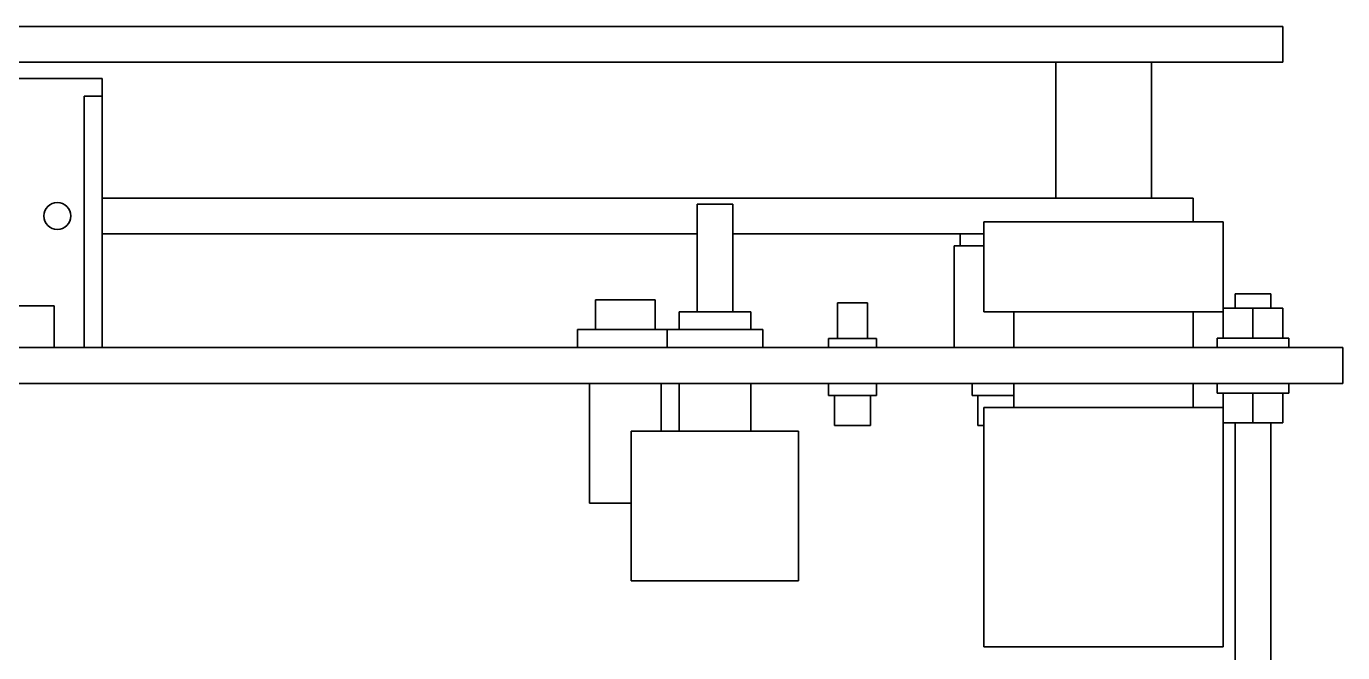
# Model space of a CAD drawing. Header units: millimetres. Extents: x 2054 to 12135, y -1469 to 564.
# Drawn here: x 2194.8 to 2415, y 287.9 to 392.6 of the extents above; entities that cross this region are included whole.
import ezdxf

# ---------------------------------------------------------------- set-up
doc = ezdxf.new("R2010")
doc.units = ezdxf.units.MM
doc.layers.add('2D-VISIBLE', color=7, linetype='Continuous', lineweight=35)

msp = doc.modelspace()

# ---------------------------------------------------------------- linework, layer by layer
at = {"layer": '2D-VISIBLE'}
for p, q in [((2125, 392.6), (2405, 392.6)), ((2405, 386.6), (2405, 392.6)), ((2125, 386.6), (2405, 386.6)), ((2367, 363.9), (2367, 386.6)), ((2383, 363.9), (2383, 386.6)), ((2111.5, 383.9), (2207.5, 383.9)), ((2207.5, 380.9), (2207.5, 383.9)), ((2204.5, 380.9), (2207.5, 380.9)), ((2204.5, 338.9), (2204.5, 380.9)), ((2207.5, 338.9), (2207.5, 380.9)), ((2207.5, 363.9), (2390, 363.9)), ((2390, 359.9), (2390, 363.9)), ((2307, 362.9), (2307, 344.9)), ((2313, 362.9), (2313, 344.9)), ((2355, 359.9), (2355, 344.9)), ((2395, 359.9), (2395, 345.5)), ((2207.5, 357.9), (2307, 357.9)), ((2313, 357.9), (2355, 357.9)), ((2351, 357.9), (2351, 355.9)), ((2350, 355.9), (2350, 338.9)), ((2397, 347.9), (2397, 345.5)), ((2403, 347.9), (2403, 345.5)), ((2133, 345.9), (2199.5, 345.9)), ((2199.5, 338.9), (2199.5, 345.9)), ((2290, 346.9), (2290, 341.9)), ((2300, 346.9), (2300, 341.9)), ((2330.5, 346.4), (2330.5, 340.4)), ((2335.5, 346.4), (2335.5, 340.4)), ((2304, 344.9), (2304, 341.9)), ((2316, 344.9), (2316, 341.9)), ((2360, 344.9), (2360, 338.9)), ((2390, 344.9), (2390, 338.9)), ((2395, 340.5), (2395, 345.5)), ((2395, 345.5), (2400, 345.5)), ((2400, 340.5), (2400, 345.5)), ((2400, 345.5), (2405, 345.5)), ((2405, 340.5), (2405, 345.5)), ((2287, 341.9), (2287, 338.9)), ((2302, 341.9), (2302, 338.9)), ((2318, 341.9), (2318, 338.9)), ((2329, 340.4), (2329, 338.9)), ((2337, 340.4), (2337, 338.9)), ((2394, 340.5), (2394, 338.9)), ((2406, 340.5), (2406, 338.9)), ((2115, 338.9), (2415, 338.9)), ((2415, 332.9), (2415, 338.9)), ((2115, 332.9), (2415, 332.9)), ((2289, 332.9), (2289, 312.9)), ((2301, 332.9), (2301, 324.9)), ((2304, 332.9), (2304, 324.9)), ((2316, 332.9), (2316, 324.9)), ((2329, 332.9), (2329, 330.9)), ((2337, 332.9), (2337, 330.9)), ((2353, 332.9), (2353, 330.9)), ((2360, 332.9), (2360, 328.9)), ((2390, 332.9), (2390, 328.9)), ((2394, 332.9), (2394, 331.3)), ((2406, 332.9), (2406, 331.3)), ((2330, 330.9), (2330, 325.9)), ((2336, 330.9), (2336, 325.9)), ((2354, 330.9), (2354, 325.9)), ((2395, 326.3), (2395, 331.3)), ((2400, 326.3), (2400, 331.3)), ((2405, 326.3), (2405, 331.3)), ((2355, 288.9), (2355, 328.9)), ((2355, 328.9), (2395, 328.9)), ((2395, 326.3), (2400, 326.3)), ((2395, 288.9), (2395, 326.3)), ((2397, 326.3), (2397, 239.5)), ((2400, 326.3), (2405, 326.3)), ((2403, 326.3), (2403, 239.5)), ((2296, 299.9), (2296, 324.9)), ((2296, 324.9), (2324, 324.9)), ((2324, 299.9), (2324, 324.9)), ((2296, 299.9), (2324, 299.9)), ((2355, 288.9), (2395, 288.9))]:
    msp.add_line(p, q, dxfattribs=at)
for points in [[(2307, 362.9), (2307.09, 362.9), (2307.19, 362.9), (2307.28, 362.9), (2307.38, 362.9), (2307.47, 362.9), (2307.56, 362.9), (2307.66, 362.9), (2307.75, 362.9), (2307.84, 362.9), (2307.94, 362.9), (2308.03, 362.9), (2308.12, 362.9), (2308.22, 362.9), (2308.31, 362.9), (2308.41, 362.9), (2308.5, 362.9), (2308.59, 362.9), (2308.69, 362.9), (2308.78, 362.9), (2308.88, 362.9), (2308.97, 362.9), (2309.06, 362.9), (2309.16, 362.9), (2309.25, 362.9), (2309.34, 362.9), (2309.44, 362.9), (2309.53, 362.9), (2309.62, 362.9), (2309.72, 362.9), (2309.81, 362.9), (2309.91, 362.9), (2310, 362.9)], [(2310, 362.9), (2310.09, 362.9), (2310.19, 362.9), (2310.28, 362.9), (2310.38, 362.9), (2310.47, 362.9), (2310.56, 362.9), (2310.66, 362.9), (2310.75, 362.9), (2310.84, 362.9), (2310.94, 362.9), (2311.03, 362.9), (2311.12, 362.9), (2311.22, 362.9), (2311.31, 362.9), (2311.41, 362.9), (2311.5, 362.9), (2311.59, 362.9), (2311.69, 362.9), (2311.78, 362.9), (2311.88, 362.9), (2311.97, 362.9), (2312.06, 362.9), (2312.16, 362.9), (2312.25, 362.9), (2312.34, 362.9), (2312.44, 362.9), (2312.53, 362.9), (2312.62, 362.9), (2312.72, 362.9), (2312.81, 362.9), (2312.91, 362.9), (2313, 362.9)], [(2355, 359.9), (2355.62, 359.9), (2356.25, 359.9), (2356.88, 359.9), (2357.5, 359.9), (2358.12, 359.9), (2358.75, 359.9), (2359.38, 359.9), (2360, 359.9), (2360.62, 359.9), (2361.25, 359.9), (2361.88, 359.9), (2362.5, 359.9), (2363.12, 359.9), (2363.75, 359.9), (2364.38, 359.9), (2365, 359.9), (2365.62, 359.9), (2366.25, 359.9), (2366.88, 359.9), (2367.5, 359.9), (2368.12, 359.9), (2368.75, 359.9), (2369.38, 359.9), (2370, 359.9), (2370.62, 359.9), (2371.25, 359.9), (2371.88, 359.9), (2372.5, 359.9), (2373.12, 359.9), (2373.75, 359.9), (2374.38, 359.9), (2375, 359.9)], [(2375, 359.9), (2375.62, 359.9), (2376.25, 359.9), (2376.88, 359.9), (2377.5, 359.9), (2378.12, 359.9), (2378.75, 359.9), (2379.38, 359.9), (2380, 359.9), (2380.62, 359.9), (2381.25, 359.9), (2381.88, 359.9), (2382.5, 359.9), (2383.12, 359.9), (2383.75, 359.9), (2384.38, 359.9), (2385, 359.9), (2385.62, 359.9), (2386.25, 359.9), (2386.88, 359.9), (2387.5, 359.9), (2388.12, 359.9), (2388.75, 359.9), (2389.38, 359.9), (2390, 359.9), (2390.62, 359.9), (2391.25, 359.9), (2391.88, 359.9), (2392.5, 359.9), (2393.12, 359.9), (2393.75, 359.9), (2394.38, 359.9), (2395, 359.9)], [(2350, 355.9), (2350.16, 355.9), (2350.31, 355.9), (2350.47, 355.9), (2350.62, 355.9), (2350.78, 355.9), (2350.94, 355.9), (2351.09, 355.9), (2351.25, 355.9), (2351.41, 355.9), (2351.56, 355.9), (2351.72, 355.9), (2351.88, 355.9), (2352.03, 355.9), (2352.19, 355.9), (2352.34, 355.9), (2352.5, 355.9), (2352.66, 355.9), (2352.81, 355.9), (2352.97, 355.9), (2353.12, 355.9), (2353.28, 355.9), (2353.44, 355.9), (2353.59, 355.9), (2353.75, 355.9), (2353.91, 355.9), (2354.06, 355.9), (2354.22, 355.9), (2354.38, 355.9), (2354.53, 355.9), (2354.69, 355.9), (2354.84, 355.9), (2355, 355.9)], [(2397, 347.9), (2397.09, 347.9), (2397.19, 347.9), (2397.28, 347.9), (2397.38, 347.9), (2397.47, 347.9), (2397.56, 347.9), (2397.66, 347.9), (2397.75, 347.9), (2397.84, 347.9), (2397.94, 347.9), (2398.03, 347.9), (2398.12, 347.9), (2398.22, 347.9), (2398.31, 347.9), (2398.41, 347.9), (2398.5, 347.9), (2398.59, 347.9), (2398.69, 347.9), (2398.78, 347.9), (2398.88, 347.9), (2398.97, 347.9), (2399.06, 347.9), (2399.16, 347.9), (2399.25, 347.9), (2399.34, 347.9), (2399.44, 347.9), (2399.53, 347.9), (2399.62, 347.9), (2399.72, 347.9), (2399.81, 347.9), (2399.91, 347.9), (2400, 347.9)], [(2400, 347.9), (2400.09, 347.9), (2400.19, 347.9), (2400.28, 347.9), (2400.38, 347.9), (2400.47, 347.9), (2400.56, 347.9), (2400.66, 347.9), (2400.75, 347.9), (2400.84, 347.9), (2400.94, 347.9), (2401.03, 347.9), (2401.12, 347.9), (2401.22, 347.9), (2401.31, 347.9), (2401.41, 347.9), (2401.5, 347.9), (2401.59, 347.9), (2401.69, 347.9), (2401.78, 347.9), (2401.88, 347.9), (2401.97, 347.9), (2402.06, 347.9), (2402.16, 347.9), (2402.25, 347.9), (2402.34, 347.9), (2402.44, 347.9), (2402.53, 347.9), (2402.62, 347.9), (2402.72, 347.9), (2402.81, 347.9), (2402.91, 347.9), (2403, 347.9)], [(2290, 346.9), (2290.16, 346.9), (2290.31, 346.9), (2290.47, 346.9), (2290.62, 346.9), (2290.78, 346.9), (2290.94, 346.9), (2291.09, 346.9), (2291.25, 346.9), (2291.41, 346.9), (2291.56, 346.9), (2291.72, 346.9), (2291.88, 346.9), (2292.03, 346.9), (2292.19, 346.9), (2292.34, 346.9), (2292.5, 346.9), (2292.66, 346.9), (2292.81, 346.9), (2292.97, 346.9), (2293.12, 346.9), (2293.28, 346.9), (2293.44, 346.9), (2293.59, 346.9), (2293.75, 346.9), (2293.91, 346.9), (2294.06, 346.9), (2294.22, 346.9), (2294.38, 346.9), (2294.53, 346.9), (2294.69, 346.9), (2294.84, 346.9), (2295, 346.9)], [(2295, 346.9), (2295.16, 346.9), (2295.31, 346.9), (2295.47, 346.9), (2295.62, 346.9), (2295.78, 346.9), (2295.94, 346.9), (2296.09, 346.9), (2296.25, 346.9), (2296.41, 346.9), (2296.56, 346.9), (2296.72, 346.9), (2296.88, 346.9), (2297.03, 346.9), (2297.19, 346.9), (2297.34, 346.9), (2297.5, 346.9), (2297.66, 346.9), (2297.81, 346.9), (2297.97, 346.9), (2298.12, 346.9), (2298.28, 346.9), (2298.44, 346.9), (2298.59, 346.9), (2298.75, 346.9), (2298.91, 346.9), (2299.06, 346.9), (2299.22, 346.9), (2299.38, 346.9), (2299.53, 346.9), (2299.69, 346.9), (2299.84, 346.9), (2300, 346.9)], [(2330.5, 346.4), (2330.58, 346.4), (2330.66, 346.4), (2330.73, 346.4), (2330.81, 346.4), (2330.89, 346.4), (2330.97, 346.4), (2331.05, 346.4), (2331.12, 346.4), (2331.2, 346.4), (2331.28, 346.4), (2331.36, 346.4), (2331.44, 346.4), (2331.52, 346.4), (2331.59, 346.4), (2331.67, 346.4), (2331.75, 346.4), (2331.83, 346.4), (2331.91, 346.4), (2331.98, 346.4), (2332.06, 346.4), (2332.14, 346.4), (2332.22, 346.4), (2332.3, 346.4), (2332.38, 346.4), (2332.45, 346.4), (2332.53, 346.4), (2332.61, 346.4), (2332.69, 346.4), (2332.77, 346.4), (2332.84, 346.4), (2332.92, 346.4), (2333, 346.4)], [(2333, 346.4), (2333.08, 346.4), (2333.16, 346.4), (2333.23, 346.4), (2333.31, 346.4), (2333.39, 346.4), (2333.47, 346.4), (2333.55, 346.4), (2333.62, 346.4), (2333.7, 346.4), (2333.78, 346.4), (2333.86, 346.4), (2333.94, 346.4), (2334.02, 346.4), (2334.09, 346.4), (2334.17, 346.4), (2334.25, 346.4), (2334.33, 346.4), (2334.41, 346.4), (2334.48, 346.4), (2334.56, 346.4), (2334.64, 346.4), (2334.72, 346.4), (2334.8, 346.4), (2334.88, 346.4), (2334.95, 346.4), (2335.03, 346.4), (2335.11, 346.4), (2335.19, 346.4), (2335.27, 346.4), (2335.34, 346.4), (2335.42, 346.4), (2335.5, 346.4)], [(2304, 344.9), (2304.19, 344.9), (2304.38, 344.9), (2304.56, 344.9), (2304.75, 344.9), (2304.94, 344.9), (2305.12, 344.9), (2305.31, 344.9), (2305.5, 344.9), (2305.69, 344.9), (2305.88, 344.9), (2306.06, 344.9), (2306.25, 344.9), (2306.44, 344.9), (2306.62, 344.9), (2306.81, 344.9), (2307, 344.9), (2307.19, 344.9), (2307.38, 344.9), (2307.56, 344.9), (2307.75, 344.9), (2307.94, 344.9), (2308.12, 344.9), (2308.31, 344.9), (2308.5, 344.9), (2308.69, 344.9), (2308.88, 344.9), (2309.06, 344.9), (2309.25, 344.9), (2309.44, 344.9), (2309.62, 344.9), (2309.81, 344.9), (2310, 344.9)], [(2310, 344.9), (2310.19, 344.9), (2310.38, 344.9), (2310.56, 344.9), (2310.75, 344.9), (2310.94, 344.9), (2311.12, 344.9), (2311.31, 344.9), (2311.5, 344.9), (2311.69, 344.9), (2311.88, 344.9), (2312.06, 344.9), (2312.25, 344.9), (2312.44, 344.9), (2312.62, 344.9), (2312.81, 344.9), (2313, 344.9), (2313.19, 344.9), (2313.38, 344.9), (2313.56, 344.9), (2313.75, 344.9), (2313.94, 344.9), (2314.12, 344.9), (2314.31, 344.9), (2314.5, 344.9), (2314.69, 344.9), (2314.88, 344.9), (2315.06, 344.9), (2315.25, 344.9), (2315.44, 344.9), (2315.62, 344.9), (2315.81, 344.9), (2316, 344.9)], [(2355, 344.9), (2355.62, 344.9), (2356.25, 344.9), (2356.88, 344.9), (2357.5, 344.9), (2358.12, 344.9), (2358.75, 344.9), (2359.38, 344.9), (2360, 344.9), (2360.62, 344.9), (2361.25, 344.9), (2361.88, 344.9), (2362.5, 344.9), (2363.12, 344.9), (2363.75, 344.9), (2364.38, 344.9), (2365, 344.9), (2365.62, 344.9), (2366.25, 344.9), (2366.88, 344.9), (2367.5, 344.9), (2368.12, 344.9), (2368.75, 344.9), (2369.38, 344.9), (2370, 344.9), (2370.62, 344.9), (2371.25, 344.9), (2371.88, 344.9), (2372.5, 344.9), (2373.12, 344.9), (2373.75, 344.9), (2374.38, 344.9), (2375, 344.9)], [(2375, 344.9), (2375.62, 344.9), (2376.25, 344.9), (2376.88, 344.9), (2377.5, 344.9), (2378.12, 344.9), (2378.75, 344.9), (2379.38, 344.9), (2380, 344.9), (2380.62, 344.9), (2381.25, 344.9), (2381.88, 344.9), (2382.5, 344.9), (2383.12, 344.9), (2383.75, 344.9), (2384.38, 344.9), (2385, 344.9), (2385.62, 344.9), (2386.25, 344.9), (2386.88, 344.9), (2387.5, 344.9), (2388.12, 344.9), (2388.75, 344.9), (2389.38, 344.9), (2390, 344.9), (2390.62, 344.9), (2391.25, 344.9), (2391.88, 344.9), (2392.5, 344.9), (2393.12, 344.9), (2393.75, 344.9), (2394.38, 344.9), (2395, 344.9)], [(2287, 341.9), (2287.25, 341.9), (2287.5, 341.9), (2287.75, 341.9), (2288, 341.9), (2288.25, 341.9), (2288.5, 341.9), (2288.75, 341.9), (2289, 341.9), (2289.25, 341.9), (2289.5, 341.9), (2289.75, 341.9), (2290, 341.9), (2290.25, 341.9), (2290.5, 341.9), (2290.75, 341.9), (2291, 341.9), (2291.25, 341.9), (2291.5, 341.9), (2291.75, 341.9), (2292, 341.9), (2292.25, 341.9), (2292.5, 341.9), (2292.75, 341.9), (2293, 341.9), (2293.25, 341.9), (2293.5, 341.9), (2293.75, 341.9), (2294, 341.9), (2294.25, 341.9), (2294.5, 341.9), (2294.75, 341.9), (2295, 341.9)], [(2295, 341.9), (2295.22, 341.9), (2295.44, 341.9), (2295.66, 341.9), (2295.88, 341.9), (2296.09, 341.9), (2296.31, 341.9), (2296.53, 341.9), (2296.75, 341.9), (2296.97, 341.9), (2297.19, 341.9), (2297.41, 341.9), (2297.62, 341.9), (2297.84, 341.9), (2298.06, 341.9), (2298.28, 341.9), (2298.5, 341.9), (2298.72, 341.9), (2298.94, 341.9), (2299.16, 341.9), (2299.38, 341.9), (2299.59, 341.9), (2299.81, 341.9), (2300.03, 341.9), (2300.25, 341.9), (2300.47, 341.9), (2300.69, 341.9), (2300.91, 341.9), (2301.12, 341.9), (2301.34, 341.9), (2301.56, 341.9), (2301.78, 341.9), (2302, 341.9)], [(2302, 341.9), (2302.25, 341.9), (2302.5, 341.9), (2302.75, 341.9), (2303, 341.9), (2303.25, 341.9), (2303.5, 341.9), (2303.75, 341.9), (2304, 341.9), (2304.25, 341.9), (2304.5, 341.9), (2304.75, 341.9), (2305, 341.9), (2305.25, 341.9), (2305.5, 341.9), (2305.75, 341.9), (2306, 341.9), (2306.25, 341.9), (2306.5, 341.9), (2306.75, 341.9), (2307, 341.9), (2307.25, 341.9), (2307.5, 341.9), (2307.75, 341.9), (2308, 341.9), (2308.25, 341.9), (2308.5, 341.9), (2308.75, 341.9), (2309, 341.9), (2309.25, 341.9), (2309.5, 341.9), (2309.75, 341.9), (2310, 341.9)], [(2310, 341.9), (2310.25, 341.9), (2310.5, 341.9), (2310.75, 341.9), (2311, 341.9), (2311.25, 341.9), (2311.5, 341.9), (2311.75, 341.9), (2312, 341.9), (2312.25, 341.9), (2312.5, 341.9), (2312.75, 341.9), (2313, 341.9), (2313.25, 341.9), (2313.5, 341.9), (2313.75, 341.9), (2314, 341.9), (2314.25, 341.9), (2314.5, 341.9), (2314.75, 341.9), (2315, 341.9), (2315.25, 341.9), (2315.5, 341.9), (2315.75, 341.9), (2316, 341.9), (2316.25, 341.9), (2316.5, 341.9), (2316.75, 341.9), (2317, 341.9), (2317.25, 341.9), (2317.5, 341.9), (2317.75, 341.9), (2318, 341.9)], [(2329, 340.4), (2329.12, 340.4), (2329.25, 340.4), (2329.38, 340.4), (2329.5, 340.4), (2329.62, 340.4), (2329.75, 340.4), (2329.88, 340.4), (2330, 340.4), (2330.12, 340.4), (2330.25, 340.4), (2330.38, 340.4), (2330.5, 340.4), (2330.62, 340.4), (2330.75, 340.4), (2330.88, 340.4), (2331, 340.4), (2331.12, 340.4), (2331.25, 340.4), (2331.38, 340.4), (2331.5, 340.4), (2331.62, 340.4), (2331.75, 340.4), (2331.88, 340.4), (2332, 340.4), (2332.12, 340.4), (2332.25, 340.4), (2332.38, 340.4), (2332.5, 340.4), (2332.62, 340.4), (2332.75, 340.4), (2332.88, 340.4), (2333, 340.4)], [(2333, 340.4), (2333.12, 340.4), (2333.25, 340.4), (2333.38, 340.4), (2333.5, 340.4), (2333.62, 340.4), (2333.75, 340.4), (2333.88, 340.4), (2334, 340.4), (2334.12, 340.4), (2334.25, 340.4), (2334.38, 340.4), (2334.5, 340.4), (2334.62, 340.4), (2334.75, 340.4), (2334.88, 340.4), (2335, 340.4), (2335.12, 340.4), (2335.25, 340.4), (2335.38, 340.4), (2335.5, 340.4), (2335.62, 340.4), (2335.75, 340.4), (2335.88, 340.4), (2336, 340.4), (2336.12, 340.4), (2336.25, 340.4), (2336.38, 340.4), (2336.5, 340.4), (2336.62, 340.4), (2336.75, 340.4), (2336.88, 340.4), (2337, 340.4)], [(2394, 340.5), (2394.19, 340.5), (2394.38, 340.5), (2394.56, 340.5), (2394.75, 340.5), (2394.94, 340.5), (2395.12, 340.5), (2395.31, 340.5), (2395.5, 340.5), (2395.69, 340.5), (2395.88, 340.5), (2396.06, 340.5), (2396.25, 340.5), (2396.44, 340.5), (2396.62, 340.5), (2396.81, 340.5), (2397, 340.5), (2397.19, 340.5), (2397.38, 340.5), (2397.56, 340.5), (2397.75, 340.5), (2397.94, 340.5), (2398.12, 340.5), (2398.31, 340.5), (2398.5, 340.5), (2398.69, 340.5), (2398.88, 340.5), (2399.06, 340.5), (2399.25, 340.5), (2399.44, 340.5), (2399.62, 340.5), (2399.81, 340.5), (2400, 340.5)], [(2400, 340.5), (2400.19, 340.5), (2400.38, 340.5), (2400.56, 340.5), (2400.75, 340.5), (2400.94, 340.5), (2401.12, 340.5), (2401.31, 340.5), (2401.5, 340.5), (2401.69, 340.5), (2401.88, 340.5), (2402.06, 340.5), (2402.25, 340.5), (2402.44, 340.5), (2402.62, 340.5), (2402.81, 340.5), (2403, 340.5), (2403.19, 340.5), (2403.38, 340.5), (2403.56, 340.5), (2403.75, 340.5), (2403.94, 340.5), (2404.12, 340.5), (2404.31, 340.5), (2404.5, 340.5), (2404.69, 340.5), (2404.88, 340.5), (2405.06, 340.5), (2405.25, 340.5), (2405.44, 340.5), (2405.62, 340.5), (2405.81, 340.5), (2406, 340.5)], [(2329, 330.9), (2329.12, 330.9), (2329.25, 330.9), (2329.38, 330.9), (2329.5, 330.9), (2329.62, 330.9), (2329.75, 330.9), (2329.88, 330.9), (2330, 330.9), (2330.12, 330.9), (2330.25, 330.9), (2330.38, 330.9), (2330.5, 330.9), (2330.62, 330.9), (2330.75, 330.9), (2330.88, 330.9), (2331, 330.9), (2331.12, 330.9), (2331.25, 330.9), (2331.38, 330.9), (2331.5, 330.9), (2331.62, 330.9), (2331.75, 330.9), (2331.88, 330.9), (2332, 330.9), (2332.12, 330.9), (2332.25, 330.9), (2332.38, 330.9), (2332.5, 330.9), (2332.62, 330.9), (2332.75, 330.9), (2332.88, 330.9), (2333, 330.9)], [(2333, 330.9), (2333.12, 330.9), (2333.25, 330.9), (2333.38, 330.9), (2333.5, 330.9), (2333.62, 330.9), (2333.75, 330.9), (2333.88, 330.9), (2334, 330.9), (2334.12, 330.9), (2334.25, 330.9), (2334.38, 330.9), (2334.5, 330.9), (2334.62, 330.9), (2334.75, 330.9), (2334.88, 330.9), (2335, 330.9), (2335.12, 330.9), (2335.25, 330.9), (2335.38, 330.9), (2335.5, 330.9), (2335.62, 330.9), (2335.75, 330.9), (2335.88, 330.9), (2336, 330.9), (2336.12, 330.9), (2336.25, 330.9), (2336.38, 330.9), (2336.5, 330.9), (2336.62, 330.9), (2336.75, 330.9), (2336.88, 330.9), (2337, 330.9)], [(2353, 330.9), (2353.12, 330.9), (2353.25, 330.9), (2353.38, 330.9), (2353.5, 330.9), (2353.62, 330.9), (2353.75, 330.9), (2353.88, 330.9), (2354, 330.9), (2354.12, 330.9), (2354.25, 330.9), (2354.38, 330.9), (2354.5, 330.9), (2354.62, 330.9), (2354.75, 330.9), (2354.88, 330.9), (2355, 330.9), (2355.12, 330.9), (2355.25, 330.9), (2355.38, 330.9), (2355.5, 330.9), (2355.62, 330.9), (2355.75, 330.9), (2355.88, 330.9), (2356, 330.9), (2356.12, 330.9), (2356.25, 330.9), (2356.38, 330.9), (2356.5, 330.9), (2356.62, 330.9), (2356.75, 330.9), (2356.88, 330.9), (2357, 330.9)], [(2357, 330.9), (2357.09, 330.9), (2357.19, 330.9), (2357.28, 330.9), (2357.38, 330.9), (2357.47, 330.9), (2357.56, 330.9), (2357.66, 330.9), (2357.75, 330.9), (2357.84, 330.9), (2357.94, 330.9), (2358.03, 330.9), (2358.12, 330.9), (2358.22, 330.9), (2358.31, 330.9), (2358.41, 330.9), (2358.5, 330.9), (2358.59, 330.9), (2358.69, 330.9), (2358.78, 330.9), (2358.88, 330.9), (2358.97, 330.9), (2359.06, 330.9), (2359.16, 330.9), (2359.25, 330.9), (2359.34, 330.9), (2359.44, 330.9), (2359.53, 330.9), (2359.62, 330.9), (2359.72, 330.9), (2359.81, 330.9), (2359.91, 330.9), (2360, 330.9)], [(2394, 331.3), (2394.19, 331.3), (2394.38, 331.3), (2394.56, 331.3), (2394.75, 331.3), (2394.94, 331.3), (2395.12, 331.3), (2395.31, 331.3), (2395.5, 331.3), (2395.69, 331.3), (2395.88, 331.3), (2396.06, 331.3), (2396.25, 331.3), (2396.44, 331.3), (2396.62, 331.3), (2396.81, 331.3), (2397, 331.3), (2397.19, 331.3), (2397.38, 331.3), (2397.56, 331.3), (2397.75, 331.3), (2397.94, 331.3), (2398.12, 331.3), (2398.31, 331.3), (2398.5, 331.3), (2398.69, 331.3), (2398.88, 331.3), (2399.06, 331.3), (2399.25, 331.3), (2399.44, 331.3), (2399.62, 331.3), (2399.81, 331.3), (2400, 331.3)], [(2400, 331.3), (2400.19, 331.3), (2400.38, 331.3), (2400.56, 331.3), (2400.75, 331.3), (2400.94, 331.3), (2401.12, 331.3), (2401.31, 331.3), (2401.5, 331.3), (2401.69, 331.3), (2401.88, 331.3), (2402.06, 331.3), (2402.25, 331.3), (2402.44, 331.3), (2402.62, 331.3), (2402.81, 331.3), (2403, 331.3), (2403.19, 331.3), (2403.38, 331.3), (2403.56, 331.3), (2403.75, 331.3), (2403.94, 331.3), (2404.12, 331.3), (2404.31, 331.3), (2404.5, 331.3), (2404.69, 331.3), (2404.88, 331.3), (2405.06, 331.3), (2405.25, 331.3), (2405.44, 331.3), (2405.62, 331.3), (2405.81, 331.3), (2406, 331.3)], [(2330, 325.9), (2330.09, 325.9), (2330.19, 325.9), (2330.28, 325.9), (2330.38, 325.9), (2330.47, 325.9), (2330.56, 325.9), (2330.66, 325.9), (2330.75, 325.9), (2330.84, 325.9), (2330.94, 325.9), (2331.03, 325.9), (2331.12, 325.9), (2331.22, 325.9), (2331.31, 325.9), (2331.41, 325.9), (2331.5, 325.9), (2331.59, 325.9), (2331.69, 325.9), (2331.78, 325.9), (2331.88, 325.9), (2331.97, 325.9), (2332.06, 325.9), (2332.16, 325.9), (2332.25, 325.9), (2332.34, 325.9), (2332.44, 325.9), (2332.53, 325.9), (2332.62, 325.9), (2332.72, 325.9), (2332.81, 325.9), (2332.91, 325.9), (2333, 325.9)], [(2333, 325.9), (2333.09, 325.9), (2333.19, 325.9), (2333.28, 325.9), (2333.38, 325.9), (2333.47, 325.9), (2333.56, 325.9), (2333.66, 325.9), (2333.75, 325.9), (2333.84, 325.9), (2333.94, 325.9), (2334.03, 325.9), (2334.12, 325.9), (2334.22, 325.9), (2334.31, 325.9), (2334.41, 325.9), (2334.5, 325.9), (2334.59, 325.9), (2334.69, 325.9), (2334.78, 325.9), (2334.88, 325.9), (2334.97, 325.9), (2335.06, 325.9), (2335.16, 325.9), (2335.25, 325.9), (2335.34, 325.9), (2335.44, 325.9), (2335.53, 325.9), (2335.62, 325.9), (2335.72, 325.9), (2335.81, 325.9), (2335.91, 325.9), (2336, 325.9)], [(2354, 325.9), (2354.03, 325.9), (2354.06, 325.9), (2354.09, 325.9), (2354.12, 325.9), (2354.16, 325.9), (2354.19, 325.9), (2354.22, 325.9), (2354.25, 325.9), (2354.28, 325.9), (2354.31, 325.9), (2354.34, 325.9), (2354.38, 325.9), (2354.41, 325.9), (2354.44, 325.9), (2354.47, 325.9), (2354.5, 325.9), (2354.53, 325.9), (2354.56, 325.9), (2354.59, 325.9), (2354.62, 325.9), (2354.66, 325.9), (2354.69, 325.9), (2354.72, 325.9), (2354.75, 325.9), (2354.78, 325.9), (2354.81, 325.9), (2354.84, 325.9), (2354.88, 325.9), (2354.91, 325.9), (2354.94, 325.9), (2354.97, 325.9), (2355, 325.9)], [(2289, 312.9), (2289.19, 312.9), (2289.38, 312.9), (2289.56, 312.9), (2289.75, 312.9), (2289.94, 312.9), (2290.12, 312.9), (2290.31, 312.9), (2290.5, 312.9), (2290.69, 312.9), (2290.88, 312.9), (2291.06, 312.9), (2291.25, 312.9), (2291.44, 312.9), (2291.62, 312.9), (2291.81, 312.9), (2292, 312.9), (2292.19, 312.9), (2292.38, 312.9), (2292.56, 312.9), (2292.75, 312.9), (2292.94, 312.9), (2293.12, 312.9), (2293.31, 312.9), (2293.5, 312.9), (2293.69, 312.9), (2293.88, 312.9), (2294.06, 312.9), (2294.25, 312.9), (2294.44, 312.9), (2294.62, 312.9), (2294.81, 312.9), (2295, 312.9)], [(2295, 312.9), (2295.03, 312.9), (2295.06, 312.9), (2295.09, 312.9), (2295.12, 312.9), (2295.16, 312.9), (2295.19, 312.9), (2295.22, 312.9), (2295.25, 312.9), (2295.28, 312.9), (2295.31, 312.9), (2295.34, 312.9), (2295.38, 312.9), (2295.41, 312.9), (2295.44, 312.9), (2295.47, 312.9), (2295.5, 312.9), (2295.53, 312.9), (2295.56, 312.9), (2295.59, 312.9), (2295.62, 312.9), (2295.66, 312.9), (2295.69, 312.9), (2295.72, 312.9), (2295.75, 312.9), (2295.78, 312.9), (2295.81, 312.9), (2295.84, 312.9), (2295.88, 312.9), (2295.91, 312.9), (2295.94, 312.9), (2295.97, 312.9), (2296, 312.9)]]:
    msp.add_lwpolyline(points, dxfattribs=at)
msp.add_circle((2200, 360.9), 2.25, dxfattribs=at)

doc.saveas('drawing.dxf')
